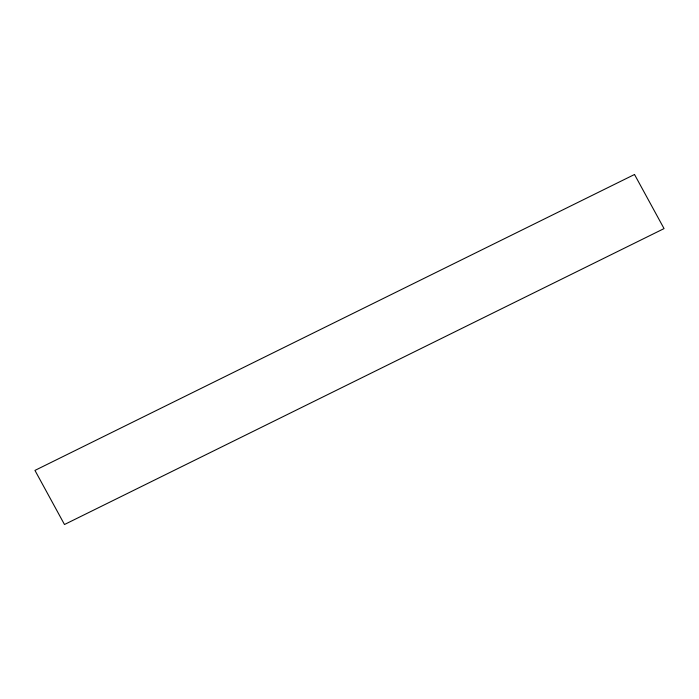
<?xml version="1.0" encoding="UTF-8"?>
<svg xmlns="http://www.w3.org/2000/svg" width="699" height="699" viewBox="0 0 699 699"><rect width="100%" height="100%" fill="white"/><g stroke="black" fill="none" stroke-linecap="round" stroke-linejoin="round"><path stroke-width="1.05" d="M634.517 174.488L34.95 470.41L64.483 524.512L664.05 228.59L634.517 174.488"/></g></svg>
